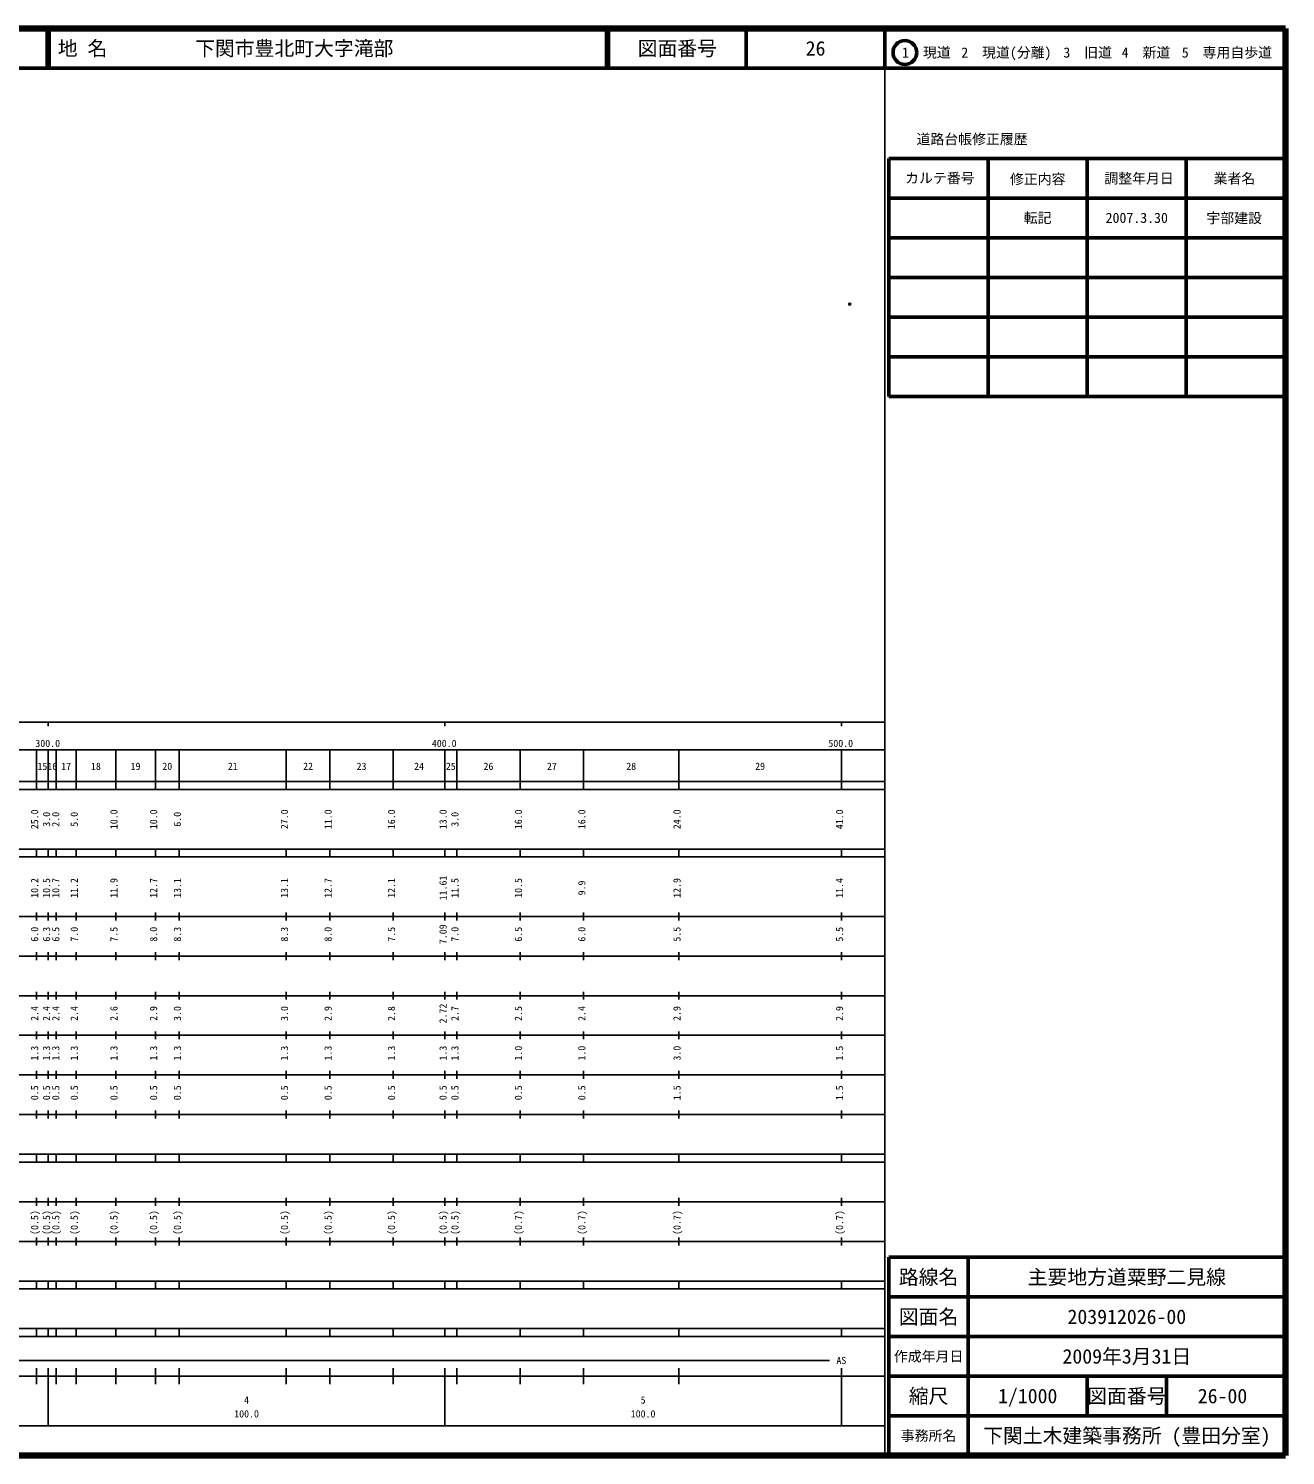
# Model space of a CAD drawing. Units: millimetres on the paper. Extents: x 40 to 680, y 20 to 380.
# Drawn here: x 363 to 680, y 20 to 380 of the extents above; entities that cross this region are included whole.
import ezdxf
from ezdxf.enums import TextEntityAlignment as Align

# ---------------------------------------------------------------- set-up
doc = ezdxf.new("R2010")
doc.units = ezdxf.units.MM
doc.header["$PDMODE"] = 32
doc.header["$PDSIZE"] = 0.5
doc.layers.add('M-OTRS', color=6, linetype='Continuous')
doc.layers.add('M-TTL-TXT', color=7, linetype='Continuous')
for name, color, linetype, lineweight in [('M-TTL', 2, 'Continuous', 140), ('M-TTL-BAND', 7, 'Continuous', 25), ('M-TTL-FRAM', 2, 'Continuous', 50), ('M-TTL-LINE', 7, 'Continuous', 50)]:
    doc.layers.add(name, color=color, linetype=linetype, lineweight=lineweight)
doc.styles.add('ＭＳ ゴシック', font='')
doc.styles.get('ＭＳ ゴシック').set_extended_font_data('MS Gothic')

msp = doc.modelspace()

# ---------------------------------------------------------------- linework, layer by layer
at = {"layer": 'M-OTRS'}
msp.add_point((570.101, 310.455), dxfattribs=at)
at = {"layer": 'M-TTL'}
for p, q in [((680, 380), (40, 380)), ((680, 20), (680, 380)), ((40, 20), (680, 20))]:
    msp.add_line(p, q, dxfattribs=at)
at = {"layer": 'M-TTL-BAND'}
for p, q in [((579, 20), (579, 370)), ((40, 205), (579, 205)), ((368, 205), (368, 204)), ((468, 205), (468, 204)), ((568, 205), (568, 204)), ((68, 198), (579, 198)), ((365, 188), (365, 198)), ((368, 188), (368, 198)), ((370, 188), (370, 198)), ((375, 188), (375, 198)), ((385, 188), (385, 198)), ((395, 188), (395, 198)), ((401, 188), (401, 198)), ((428, 188), (428, 198)), ((439, 188), (439, 198)), ((455, 188), (455, 198)), ((468, 188), (468, 198)), ((471, 188), (471, 198)), ((487, 188), (487, 198)), ((503, 188), (503, 198)), ((527, 188), (527, 198)), ((568, 188), (568, 198)), ((40, 190), (579, 190)), ((40, 188), (579, 188)), ((40, 173), (579, 173)), ((365, 171), (365, 173)), ((368, 171), (368, 173)), ((370, 171), (370, 173)), ((375, 171), (375, 173)), ((385, 171), (385, 173)), ((395, 171), (395, 173)), ((401, 171), (401, 173)), ((428, 171), (428, 173)), ((439, 171), (439, 173)), ((455, 171), (455, 173)), ((468, 171), (468, 173)), ((471, 171), (471, 173)), ((487, 171), (487, 173)), ((503, 171), (503, 173)), ((527, 171), (527, 173)), ((568, 171), (568, 173)), ((40, 171), (579, 171)), ((40, 156), (579, 156)), ((365, 155), (365, 157)), ((368, 155), (368, 157)), ((370, 155), (370, 157)), ((375, 155), (375, 157)), ((385, 155), (385, 157)), ((395, 155), (395, 157)), ((401, 155), (401, 157)), ((428, 155), (428, 157)), ((439, 155), (439, 157)), ((455, 155), (455, 157)), ((468, 155), (468, 157)), ((471, 155), (471, 157)), ((487, 155), (487, 157)), ((503, 155), (503, 157)), ((527, 155), (527, 157)), ((568, 155), (568, 157)), ((46, 146), (579, 146)), ((365, 145), (365, 147)), ((368, 145), (368, 147)), ((370, 145), (370, 147)), ((375, 145), (375, 147)), ((385, 145), (385, 147)), ((395, 145), (395, 147)), ((401, 145), (401, 147)), ((428, 145), (428, 147)), ((439, 145), (439, 147)), ((455, 145), (455, 147)), ((468, 145), (468, 147)), ((471, 145), (471, 147)), ((487, 145), (487, 147)), ((503, 145), (503, 147)), ((527, 145), (527, 147)), ((568, 145), (568, 147)), ((365, 135), (365, 137)), ((368, 135), (368, 137)), ((370, 135), (370, 137)), ((375, 135), (375, 137)), ((385, 135), (385, 137)), ((395, 135), (395, 137)), ((401, 135), (401, 137)), ((428, 135), (428, 137)), ((439, 135), (439, 137)), ((455, 135), (455, 137)), ((468, 135), (468, 137)), ((471, 135), (471, 137)), ((487, 135), (487, 137)), ((503, 135), (503, 137)), ((527, 135), (527, 137)), ((568, 135), (568, 137)), ((52, 136), (579, 136)), ((46, 126), (579, 126)), ((365, 125), (365, 127)), ((368, 125), (368, 127)), ((370, 125), (370, 127)), ((375, 125), (375, 127)), ((385, 125), (385, 127)), ((395, 125), (395, 127)), ((401, 125), (401, 127)), ((428, 125), (428, 127)), ((439, 125), (439, 127)), ((455, 125), (455, 127)), ((468, 125), (468, 127)), ((471, 125), (471, 127)), ((487, 125), (487, 127)), ((503, 125), (503, 127)), ((527, 125), (527, 127)), ((568, 125), (568, 127)), ((52, 116), (579, 116)), ((365, 115), (365, 117)), ((368, 115), (368, 117)), ((370, 115), (370, 117)), ((375, 115), (375, 117)), ((385, 115), (385, 117)), ((395, 115), (395, 117)), ((401, 115), (401, 117)), ((428, 115), (428, 117)), ((439, 115), (439, 117)), ((455, 115), (455, 117)), ((468, 115), (468, 117)), ((471, 115), (471, 117)), ((487, 115), (487, 117)), ((503, 115), (503, 117)), ((527, 115), (527, 117)), ((568, 115), (568, 117)), ((46, 106), (579, 106)), ((365, 105), (365, 107)), ((368, 105), (368, 107)), ((370, 105), (370, 107)), ((375, 105), (375, 107)), ((385, 105), (385, 107)), ((395, 105), (395, 107)), ((401, 105), (401, 107)), ((428, 105), (428, 107)), ((439, 105), (439, 107)), ((455, 105), (455, 107)), ((468, 105), (468, 107)), ((471, 105), (471, 107)), ((487, 105), (487, 107)), ((503, 105), (503, 107)), ((527, 105), (527, 107)), ((568, 105), (568, 107)), ((40, 96), (579, 96)), ((40, 94), (579, 94)), ((365, 94), (365, 96)), ((368, 94), (368, 96)), ((370, 94), (370, 96)), ((375, 94), (375, 96)), ((385, 94), (385, 96)), ((395, 94), (395, 96)), ((401, 94), (401, 96)), ((428, 94), (428, 96)), ((439, 94), (439, 96)), ((455, 94), (455, 96)), ((468, 94), (468, 96)), ((471, 94), (471, 96)), ((487, 94), (487, 96)), ((503, 94), (503, 96)), ((527, 94), (527, 96)), ((568, 94), (568, 96)), ((49, 84), (579, 84)), ((365, 83), (365, 85)), ((368, 83), (368, 85)), ((370, 83), (370, 85)), ((375, 83), (375, 85)), ((385, 83), (385, 85)), ((395, 83), (395, 85)), ((401, 83), (401, 85)), ((428, 83), (428, 85)), ((439, 83), (439, 85)), ((455, 83), (455, 85)), ((468, 83), (468, 85)), ((471, 83), (471, 85)), ((487, 83), (487, 85)), ((503, 83), (503, 85)), ((527, 83), (527, 85)), ((568, 83), (568, 85)), ((40, 74), (579, 74)), ((365, 73), (365, 75)), ((368, 73), (368, 75)), ((370, 73), (370, 75)), ((375, 73), (375, 75)), ((385, 73), (385, 75)), ((395, 73), (395, 75)), ((401, 73), (401, 75)), ((428, 73), (428, 75)), ((439, 73), (439, 75)), ((455, 73), (455, 75)), ((468, 73), (468, 75)), ((471, 73), (471, 75)), ((487, 73), (487, 75)), ((503, 73), (503, 75)), ((527, 73), (527, 75)), ((568, 73), (568, 75)), ((40, 64), (579, 64)), ((40, 62), (579, 62)), ((365, 62), (365, 64)), ((368, 62), (368, 64)), ((370, 62), (370, 64)), ((375, 62), (375, 64)), ((385, 62), (385, 64)), ((395, 62), (395, 64)), ((401, 62), (401, 64)), ((428, 62), (428, 64)), ((439, 62), (439, 64)), ((455, 62), (455, 64)), ((468, 62), (468, 64)), ((471, 62), (471, 64)), ((487, 62), (487, 64)), ((503, 62), (503, 64)), ((527, 62), (527, 64)), ((568, 62), (568, 64)), ((40, 52), (579, 52)), ((365, 50), (365, 52)), ((368, 50), (368, 52)), ((370, 50), (370, 52)), ((375, 50), (375, 52)), ((385, 50), (385, 52)), ((395, 50), (395, 52)), ((401, 50), (401, 52)), ((428, 50), (428, 52)), ((439, 50), (439, 52)), ((455, 50), (455, 52)), ((468, 50), (468, 52)), ((471, 50), (471, 52)), ((487, 50), (487, 52)), ((503, 50), (503, 52)), ((527, 50), (527, 52)), ((568, 50), (568, 52)), ((40, 50), (579, 50)), ((71, 44), (565, 44)), ((40, 40), (579, 40)), ((365, 38), (365, 42)), ((368, 27.5), (368, 42)), ((370, 38), (370, 42)), ((375, 38), (375, 42)), ((385, 38), (385, 42)), ((395, 38), (395, 42)), ((401, 38), (401, 42)), ((428, 38), (428, 42)), ((439, 38), (439, 42)), ((455, 38), (455, 42)), ((468, 27.5), (468, 42)), ((471, 38), (471, 42)), ((487, 38), (487, 42)), ((503, 38), (503, 42)), ((527, 38), (527, 42)), ((568, 27.5), (568, 42)), ((68, 27.5), (579, 27.5))]:
    msp.add_line(p, q, dxfattribs=at)
at = {"layer": 'M-TTL-FRAM'}
for p, q in [((580, 347.197), (580, 287.197)), ((580, 347.197), (680, 347.197)), ((580, 287.197), (680, 287.197)), ((680, 70), (580, 70)), ((580, 70), (580, 20))]:
    msp.add_line(p, q, dxfattribs=at)
at = {"layer": 'M-TTL-LINE'}
for p, q in [((367.75, 380), (367.75, 370)), ((368.25, 380), (368.25, 370)), ((508.747, 380), (508.747, 370)), ((509.247, 380), (509.247, 370)), ((543.997, 380), (543.997, 370)), ((579, 380), (579, 370)), ((40, 370), (680, 370)), ((605, 347.197), (605, 287.197)), ((630, 347.197), (630, 287.197)), ((655, 347.197), (655, 287.197)), ((580, 337.197), (680, 337.197)), ((580, 327.197), (680, 327.197)), ((580, 317.197), (680, 317.197)), ((580, 307.197), (680, 307.197)), ((580, 297.197), (680, 297.197)), ((600, 70), (600, 20)), ((680, 60), (580, 60)), ((680, 50), (580, 50)), ((680, 40), (580, 40)), ((630, 40), (630, 30)), ((650, 40), (650, 30)), ((680, 30), (580, 30))]:
    msp.add_line(p, q, dxfattribs=at)
msp.add_circle((584.031, 373.958), 3, dxfattribs=at)

# ---------------------------------------------------------------- texts
at = {"layer": 'M-TTL-BAND', "style": 'ＭＳ ゴシック'}
for s, p in [('300.0', (367.844, 198.195)), ('400.0', (467.844, 198.195)), ('500.0', (567.844, 198.195)), ('15', (366.5, 192.405)), ('16', (369, 192.405)), ('17', (372.5, 192.405)), ('18', (380, 192.405)), ('19', (390, 192.405)), ('20', (398, 192.405)), ('21', (414.5, 192.405)), ('22', (433.5, 192.405)), ('23', (447, 192.405)), ('24', (461.5, 192.405)), ('25', (469.5, 192.405)), ('26', (479, 192.405)), ('27', (495, 192.405)), ('28', (515, 192.405)), ('29', (547.5, 192.405)), ('AS', (568, 42.5)), ('4', (418, 32.523)), ('5', (518, 32.523)), ('100.0', (418, 29.033)), ('100.0', (518, 29.033))]:
    msp.add_text(s, height=1.833, dxfattribs=at).set_placement(p, align=Align.BOTTOM_CENTER)
for s, p in [('25.0', (366, 180.5)), ('3.0', (369, 180.5)), ('2.0', (371.328, 180.5)), ('5.0', (376, 180.5)), ('10.0', (386, 180.5)), ('10.0', (396, 180.5)), ('6.0', (402, 180.5)), ('27.0', (429, 180.5)), ('11.0', (440, 180.5)), ('16.0', (456, 180.5)), ('13.0', (469, 180.5)), ('3.0', (472, 180.5)), ('16.0', (488, 180.5)), ('16.0', (504, 180.5)), ('24.0', (528, 180.5)), ('41.0', (569, 180.5)), ('11.61', (469, 163.174)), ('10.2', (366, 163.174)), ('10.5', (369, 163.174)), ('10.7', (371.328, 163.174)), ('11.2', (376, 163.174)), ('11.9', (386, 163.174)), ('12.7', (396, 163.174)), ('13.1', (402, 163.174)), ('13.1', (429, 163.174)), ('12.7', (440, 163.174)), ('12.1', (456, 163.174)), ('11.5', (472, 163.174)), ('10.5', (488, 163.174)), ('9.9', (504, 163.174)), ('12.9', (528, 163.174)), ('11.4', (569, 163.174)), ('6.0', (366, 151.5)), ('6.3', (369, 151.5)), ('6.5', (371.328, 151.5)), ('7.0', (376, 151.5)), ('7.5', (386, 151.5)), ('8.0', (396, 151.5)), ('8.3', (402, 151.5)), ('8.3', (429, 151.5)), ('8.0', (440, 151.5)), ('7.5', (456, 151.5)), ('7.09', (469, 151.5)), ('7.0', (472, 151.5)), ('6.5', (488, 151.5)), ('6.0', (504, 151.5)), ('5.5', (528, 151.5)), ('5.5', (569, 151.5)), ('2.4', (366, 131.5)), ('2.4', (369, 131.5)), ('2.4', (371.328, 131.5)), ('2.4', (376, 131.5)), ('2.6', (386, 131.5)), ('2.9', (396, 131.5)), ('3.0', (402, 131.5)), ('3.0', (429, 131.5)), ('2.9', (440, 131.5)), ('2.8', (456, 131.5)), ('2.72', (469, 131.5)), ('2.7', (472, 131.5)), ('2.5', (488, 131.5)), ('2.4', (504, 131.5)), ('2.9', (528, 131.5)), ('2.9', (569, 131.5)), ('1.3', (366, 121.5)), ('1.3', (369, 121.5)), ('1.3', (371.328, 121.5)), ('1.3', (376, 121.5)), ('1.3', (386, 121.5)), ('1.3', (396, 121.5)), ('1.3', (402, 121.5)), ('1.3', (429, 121.5)), ('1.3', (440, 121.5)), ('1.3', (456, 121.5)), ('1.3', (469, 121.5)), ('1.3', (472, 121.5)), ('1.0', (488, 121.5)), ('1.0', (504, 121.5)), ('3.0', (528, 121.5)), ('1.5', (569, 121.5)), ('0.5', (366, 111.5)), ('0.5', (369, 111.5)), ('0.5', (371.328, 111.5)), ('0.5', (376, 111.5)), ('0.5', (386, 111.5)), ('0.5', (396, 111.5)), ('0.5', (402, 111.5)), ('0.5', (429, 111.5)), ('0.5', (440, 111.5)), ('0.5', (456, 111.5)), ('0.5', (469, 111.5)), ('0.5', (472, 111.5)), ('0.5', (488, 111.5)), ('0.5', (504, 111.5)), ('1.5', (528, 111.5)), ('1.5', (569, 111.5)), ('(0.5)', (366, 78.764)), ('(0.5)', (369, 78.764)), ('(0.5)', (371.328, 78.764)), ('(0.5)', (376, 78.764)), ('(0.5)', (386, 78.764)), ('(0.5)', (396, 78.764)), ('(0.5)', (402, 78.764)), ('(0.5)', (429, 78.764)), ('(0.5)', (440, 78.764)), ('(0.5)', (456, 78.764)), ('(0.5)', (469, 78.764)), ('(0.5)', (472, 78.764)), ('(0.7)', (488, 78.764)), ('(0.7)', (504, 78.764)), ('(0.7)', (528, 78.764)), ('(0.7)', (569, 78.764))]:
    msp.add_text(s, height=1.833, rotation=90, dxfattribs=at).set_placement(p, align=Align.BOTTOM_CENTER)
at = {"layer": 'M-TTL-TXT', "style": 'ＭＳ ゴシック'}
for s, p in [('地 名', (370.38, 375)), ('下関市豊北町大字滝部', (405.024, 375))]:
    msp.add_text(s, height=3.666, dxfattribs=at).set_placement(p, align=Align.MIDDLE_LEFT)
for s, height, p in [('図面番号', 3.666, (526.622, 375)), ('26', 3.666, (561.497, 375)), ('1\u3000現道', 2.566, (589.448, 373.958)), ('2\u3000現道(分離)', 2.566, (609.619, 373.958)), ('3\u3000旧道', 2.566, (630.121, 373.958)), ('4\u3000新道', 2.566, (644.824, 373.958)), ('5\u3000専用自歩道', 2.566, (665.228, 373.958)), ('道路台帳修正履歴', 2.566, (600.968, 352.113)), ('カルテ番号', 2.566, (592.839, 342.277)), ('修正内容', 2.566, (617.509, 342.023)), ('調整年月日', 2.566, (643.089, 342.197)), ('業者名', 2.566, (667.134, 342.197)), ('転記', 2.566, (617.5, 332.245)), ('2007.3.30', 2.566, (642.5, 332.245)), ('宇部建設', 2.566, (667.077, 332.189)), ('路線名', 3.666, (590, 65)), ('路線名', 3.666, (590, 65)), ('主要地方道粟野二見線', 3.666, (640, 65)), ('図面名', 3.666, (590, 55)), ('図面名', 3.666, (590, 55)), ('203912026-00', 3.666, (640, 55)), ('2009年3月31日', 3.666, (640, 45)), ('作成年月日', 2.566, (590, 45)), ('作成年月日', 2.566, (590, 45)), ('縮尺', 3.666, (590, 35)), ('縮尺', 3.666, (590, 35)), ('1/1000', 3.666, (615, 35)), ('図面番号', 3.666, (640, 35)), ('図面番号', 3.666, (640, 35)), ('26-00', 3.666, (664.125, 35)), ('事務所名', 2.566, (590, 25)), ('事務所名', 2.566, (590, 25)), ('下関土木建築事務所 (豊田分室)', 3.666, (640, 25))]:
    msp.add_text(s, height=height, dxfattribs=at).set_placement(p, align=Align.MIDDLE_CENTER)

doc.saveas('drawing.dxf')
